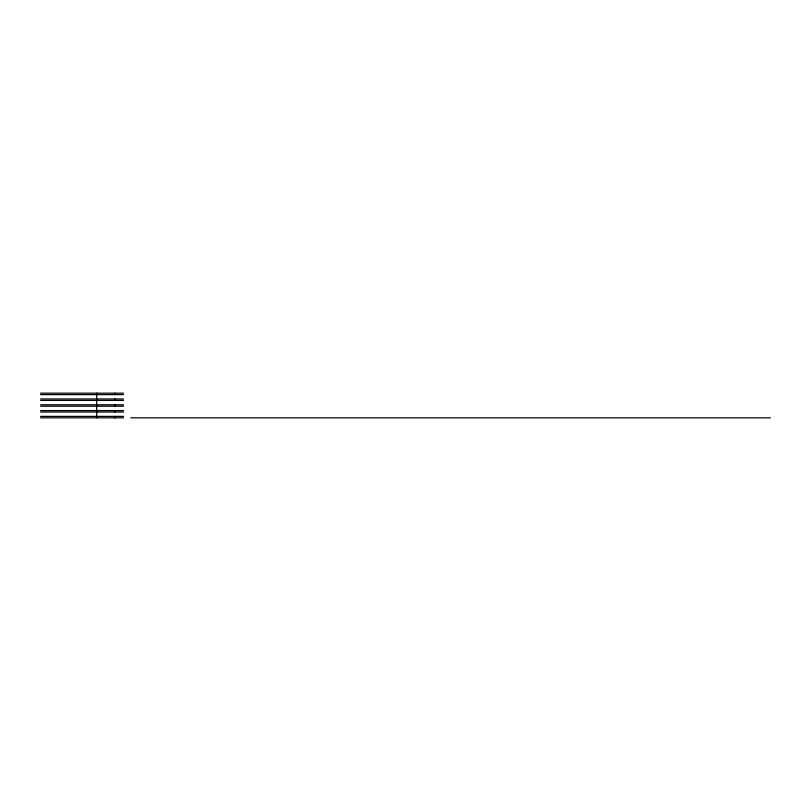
<?xml version="1.0" encoding="UTF-8"?>
<svg xmlns="http://www.w3.org/2000/svg" width="811" height="811" viewBox="0 0 811 811"><rect width="100%" height="100%" fill="white"/><g stroke="black" fill="none" stroke-linecap="round" stroke-linejoin="round"><path stroke-width="1.22" d="M40.56 393.173L123.546 393.173M40.56 394.622L123.546 394.622M40.56 398.971L123.546 398.971M40.56 400.421L123.546 400.421M40.56 404.77L123.546 404.77M40.56 406.23L123.546 406.23M40.56 410.579L123.546 410.579M40.56 412.029L123.546 412.029M40.56 416.378L123.546 416.378M40.56 417.827L123.546 417.827M130.774 417.827L770.45 417.827M114.827 393.173L114.827 394.622M114.827 398.971L114.827 400.421M114.827 404.77L114.827 406.23M114.827 410.579L114.827 412.029M114.827 416.378L114.827 417.827M96.691 393.173L96.691 417.827"/></g></svg>
